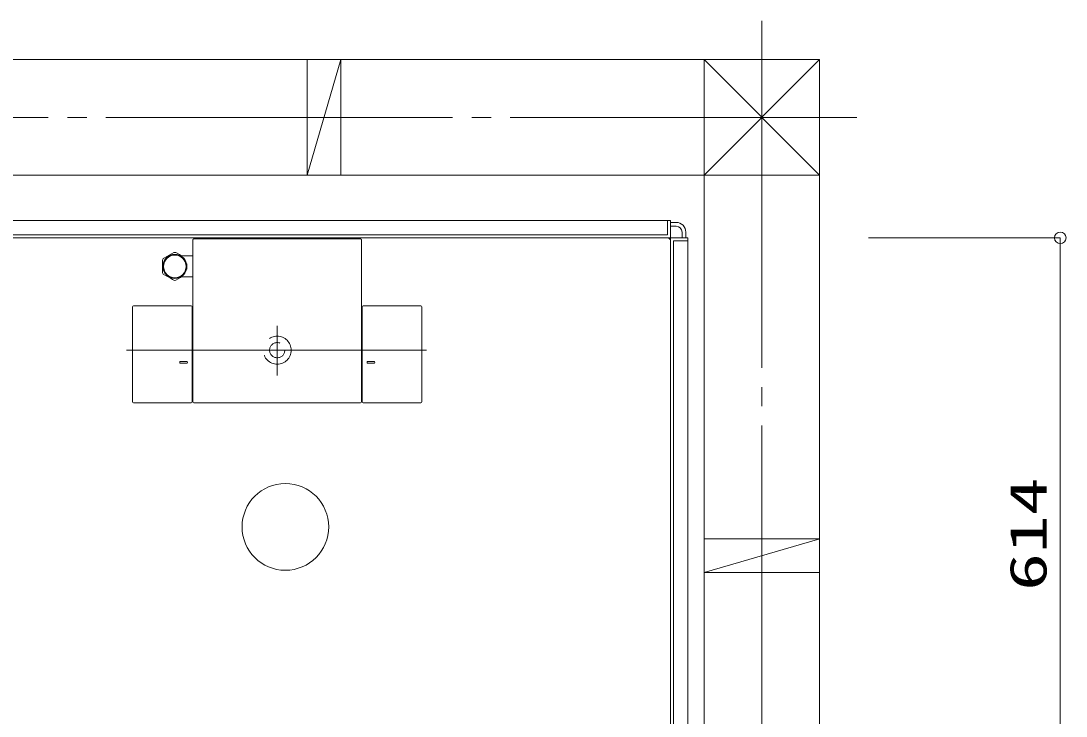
# Model space of a CAD drawing. Units: millimetres on the paper. Extents: x -305 to 305, y -152 to 152.
# Drawn here: x -157.2 to -102.9, y 40.3 to 76.3 of the extents above; entities that cross this region are included whole.
import ezdxf
from ezdxf.enums import TextEntityAlignment as Align

# ---------------------------------------------------------------- set-up
doc = ezdxf.new("R2010")
doc.units = ezdxf.units.MM
for name, pattern in [('DASHED2', [3, 2, -1]), ('LONG_CHAIN', [21, 18, -1, 1, -1]), ('LONG_DOUBLE_CHAIN', [21.8, 18, -1, 0.6, -0.6, 0.6, -1])]:
    doc.linetypes.add(name, pattern=pattern)
doc.layers.add('0-0_0', color=7, linetype='Continuous', lineweight=9)
doc.layers.add('0-1_VIEW0001', color=7, linetype='Continuous', lineweight=9)
doc.styles.add('ＭＳ ゴシック', font='')
doc.styles.get('ＭＳ ゴシック').set_extended_font_data('MS Gothic')

# ---------------------------------------------------------------- blocks, each defined once
blk = doc.blocks.new('_ORIGIN')
at = {"layer": '0-0_0'}
blk.add_line((0, 0), (-1, 0), dxfattribs=at)
blk.add_circle((0, 0), 0.5, dxfattribs=at)

msp = doc.modelspace()

# ---------------------------------------------------------------- linework, layer by layer
at = {"layer": '0-1_VIEW0001', "linetype": 'LONG_CHAIN'}
for p, q in [((-118.684, 76.33), (-118.684, 35.372)), ((-215.753, 71.323), (-113.684, 71.323)), ((-143.859, 57.936), (-143.859, 60.512)), ((-151.693, 59.241), (-136.098, 59.241))]:
    msp.add_line(p, q, dxfattribs=at)
at = {"layer": '0-1_VIEW0001'}
for p, q in [((-212.684, 74.323), (-115.684, 74.323)), ((-142.311, 74.323), (-142.311, 68.323)), ((-142.31, 68.322), (-140.56, 74.322)), ((-140.561, 74.323), (-140.561, 68.323)), ((-121.684, 68.323), (-115.684, 74.324)), ((-121.684, 74.323), (-115.684, 68.323)), ((-121.684, 74.323), (-121.684, 34.971)), ((-115.684, 74.323), (-115.684, 35.372)), ((-212.684, 68.323), (-115.684, 68.323)), ((-123.434, 65.971), (-203.434, 65.971)), ((-123.584, 65.221), (-123.584, 65.971)), ((-123.434, 65.096), (-123.434, 65.971)), ((-123.134, 65.871), (-123.434, 65.871)), ((-123.584, 65.221), (-203.284, 65.221)), ((-123.134, 65.671), (-123.434, 65.671)), ((-122.834, 65.372), (-122.834, 65.071)), ((-122.634, 65.372), (-122.634, 65.071)), ((-123.459, 65.071), (-203.409, 65.071)), ((-163.434, 65.071), (-123.583, 65.071)), ((-148.234, 64.968), (-148.234, 56.566)), ((-148.189, 65.018), (-148.184, 65.018)), ((-139.602, 65.016), (-148.116, 65.016)), ((-139.534, 65.018), (-139.529, 65.018)), ((-139.484, 56.566), (-139.484, 64.97)), ((-123.434, 65.046), (-123.434, 33.471)), ((-123.434, 33.471), (-123.434, 64.922)), ((-123.409, 65.071), (-122.534, 65.071)), ((-123.284, 64.921), (-122.534, 64.921)), ((-123.284, 64.921), (-123.284, 34.971)), ((-122.534, 65.071), (-122.534, 34.971)), ((-113.145, 65.071), (-103.184, 65.071)), ((-148.234, 64.141), (-148.876, 64.141)), ((-103.184, 34.971), (-103.184, 64.471)), ((-148.874, 63.041), (-148.234, 63.041)), ((-151.374, 56.567), (-151.374, 61.496)), ((-148.324, 61.546), (-151.324, 61.546)), ((-148.274, 61.496), (-148.274, 56.567)), ((-139.444, 56.567), (-139.444, 61.496)), ((-136.394, 61.546), (-139.394, 61.546)), ((-136.344, 56.567), (-136.344, 61.496)), ((-148.574, 58.662), (-148.874, 58.662)), ((-139.144, 58.662), (-138.844, 58.662)), ((-148.874, 58.562), (-148.574, 58.562)), ((-138.844, 58.562), (-139.144, 58.562)), ((-151.324, 56.517), (-148.324, 56.517)), ((-148.184, 56.516), (-139.534, 56.516)), ((-139.394, 56.517), (-136.394, 56.517)), ((-121.684, 49.448), (-115.684, 49.448)), ((-115.683, 49.449), (-121.683, 47.699)), ((-121.684, 47.698), (-115.684, 47.698))]:
    msp.add_line(p, q, dxfattribs=at)
for points in [[(-148.189, 65.018), (-148.192, 65.017), (-148.196, 65.016), (-148.2, 65.015), (-148.203, 65.014), (-148.206, 65.013), (-148.21, 65.011), (-148.213, 65.009), (-148.216, 65.007), (-148.218, 65.004), (-148.221, 65.002), (-148.222, 65), (-148.223, 64.999), (-148.225, 64.997), (-148.226, 64.996), (-148.227, 64.994), (-148.228, 64.993), (-148.228, 64.991), (-148.229, 64.989), (-148.23, 64.988), (-148.231, 64.986), (-148.231, 64.984), (-148.232, 64.982), (-148.232, 64.981), (-148.233, 64.979), (-148.233, 64.977), (-148.234, 64.975), (-148.234, 64.973), (-148.234, 64.972), (-148.234, 64.97), (-148.234, 64.968)], [(-148.184, 65.018), (-148.116, 65.018), (-148.116, 65.016)], [(-139.602, 65.016), (-139.602, 65.018), (-139.534, 65.018)], [(-139.484, 64.968), (-139.484, 64.972), (-139.485, 64.975), (-139.485, 64.979), (-139.486, 64.982), (-139.487, 64.986), (-139.489, 64.989), (-139.491, 64.993), (-139.493, 64.996), (-139.495, 64.999), (-139.497, 65.002), (-139.498, 65.003), (-139.5, 65.004), (-139.501, 65.005), (-139.502, 65.007), (-139.504, 65.008), (-139.505, 65.009), (-139.507, 65.01), (-139.508, 65.011), (-139.51, 65.012), (-139.512, 65.013), (-139.513, 65.013), (-139.515, 65.014), (-139.517, 65.015), (-139.519, 65.015), (-139.52, 65.016), (-139.522, 65.016), (-139.524, 65.017), (-139.526, 65.017), (-139.528, 65.017), (-139.529, 65.018)], [(-149.221, 64.315), (-149.341, 64.245), (-149.471, 64.17), (-149.589, 64.102), (-149.708, 64.034), (-149.777, 63.994)], [(-148.827, 64.141), (-148.939, 64.206), (-149.058, 64.275), (-149.127, 64.315)], [(-149.824, 63.913), (-149.824, 63.836), (-149.824, 63.713), (-149.824, 63.585), (-149.824, 63.453), (-149.824, 63.326), (-149.824, 63.27)], [(-149.777, 63.189), (-149.657, 63.12), (-149.527, 63.045), (-149.409, 62.976), (-149.29, 62.908), (-149.221, 62.868)], [(-149.127, 62.868), (-149.007, 62.937), (-148.877, 63.013), (-148.827, 63.041)]]:
    msp.add_lwpolyline(points, dxfattribs=at)
for radius in [0.625, 0.586]:
    msp.add_circle((-149.174, 63.591), radius, dxfattribs=at)
at = {"layer": '0-1_VIEW0001', "linetype": 'DASHED2'}
for radius in [0.725, 0.395]:
    msp.add_circle((-143.859, 59.241), radius, dxfattribs=at)
at = {"layer": '0-1_VIEW0001', "linetype": 'LONG_DOUBLE_CHAIN'}
msp.add_circle((-143.434, 50.071), 2.25, dxfattribs=at)
at = {"layer": '0-1_VIEW0001'}
for centre, radius, start, end in [((-123.134, 65.371), 0.5, 0, 90), ((-123.134, 65.371), 0.3, 0, 90), ((-123.584, 64.921), 0.15, 0, 90), ((-123.459, 65.096), 0.025, 270, 0), ((-123.409, 65.046), 0.025, 90, 180), ((-149.174, 63.591), 0.725, 86.2916, 93.7084), ((-149.174, 63.591), 0.725, 146.2916, 153.7084), ((-149.174, 63.591), 0.725, 206.2916, 213.7084), ((-149.174, 63.591), 0.725, 266.2916, 273.7084), ((-151.324, 61.496), 0.05, 90, 180), ((-148.324, 61.496), 0.05, 0, 90), ((-139.394, 61.496), 0.05, 90, 180), ((-136.394, 61.496), 0.05, 360, 90), ((-148.874, 58.612), 0.05, 90, 270), ((-148.574, 58.612), 0.05, 270, 90), ((-139.144, 58.612), 0.05, 90, 270), ((-138.844, 58.612), 0.05, 270, 90), ((-151.324, 56.567), 0.05, 180, 270), ((-148.324, 56.567), 0.05, 270, 0), ((-148.184, 56.566), 0.05, 180, 270), ((-139.534, 56.566), 0.05, 270, 0), ((-139.394, 56.567), 0.05, 180, 270), ((-136.394, 56.567), 0.05, 270, 360)]:
    msp.add_arc(centre, radius, start, end, dxfattribs=at)

# ---------------------------------------------------------------- block references
at = {"layer": '0-1_VIEW0001', "xscale": 0.6, "yscale": 0.6, "rotation": 90}
msp.add_blockref('_ORIGIN', (-103.184, 65.071), dxfattribs=at)

# ---------------------------------------------------------------- texts
at = {"layer": '0-1_VIEW0001', "style": 'ＭＳ ゴシック', "width": 1.5}
msp.add_text('614', height=1.921, rotation=90, dxfattribs=at).set_placement((-103.323, 46.75), align=Align.BOTTOM_LEFT)

doc.saveas('drawing.dxf')
